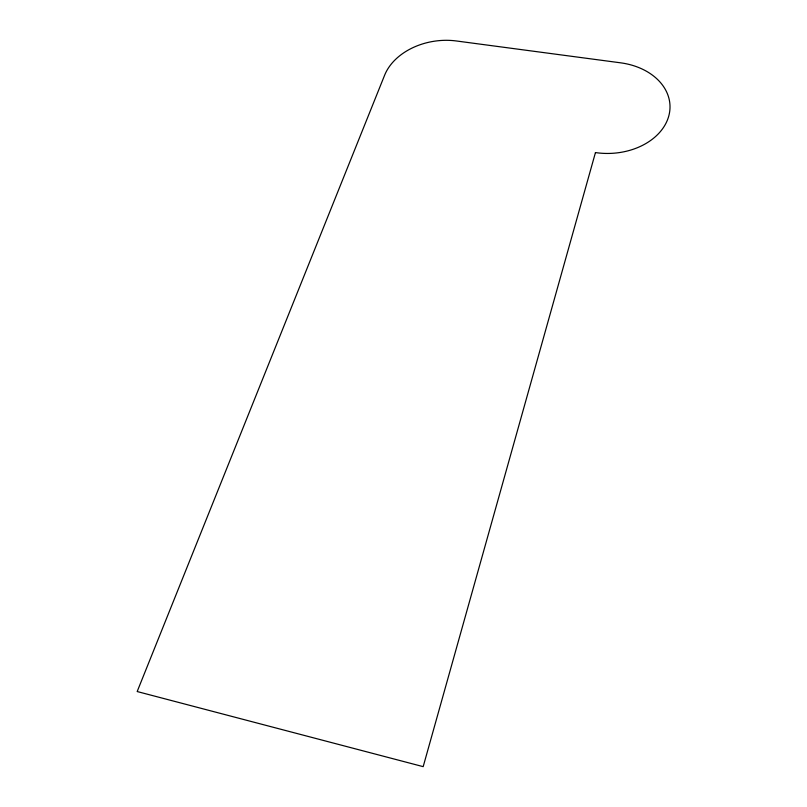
<?xml version="1.0" encoding="UTF-8"?>
<svg xmlns="http://www.w3.org/2000/svg" width="807" height="807" viewBox="0 0 807 807"><rect width="100%" height="100%" fill="white"/><g stroke="black" fill="none" stroke-linecap="round" stroke-linejoin="round"><path stroke-width="1.21" d="M595.455 152.573L423.181 766.65L137.18 691.538L384.646 75.162A59.143 43.386 -8.5 0 1 456.318 40.965L620.623 62.825A61.372 45.646 -1.9 0 1 668.71 116.258A61.372 45.646 -1.9 0 1 595.455 152.573"/></g></svg>
